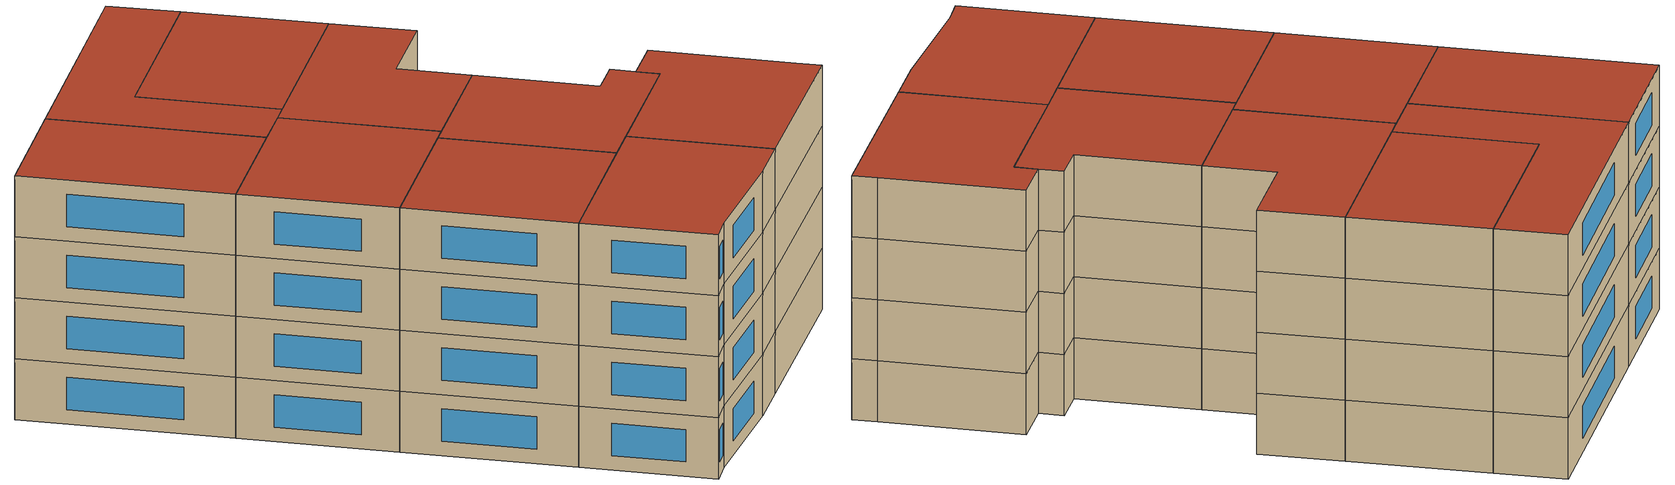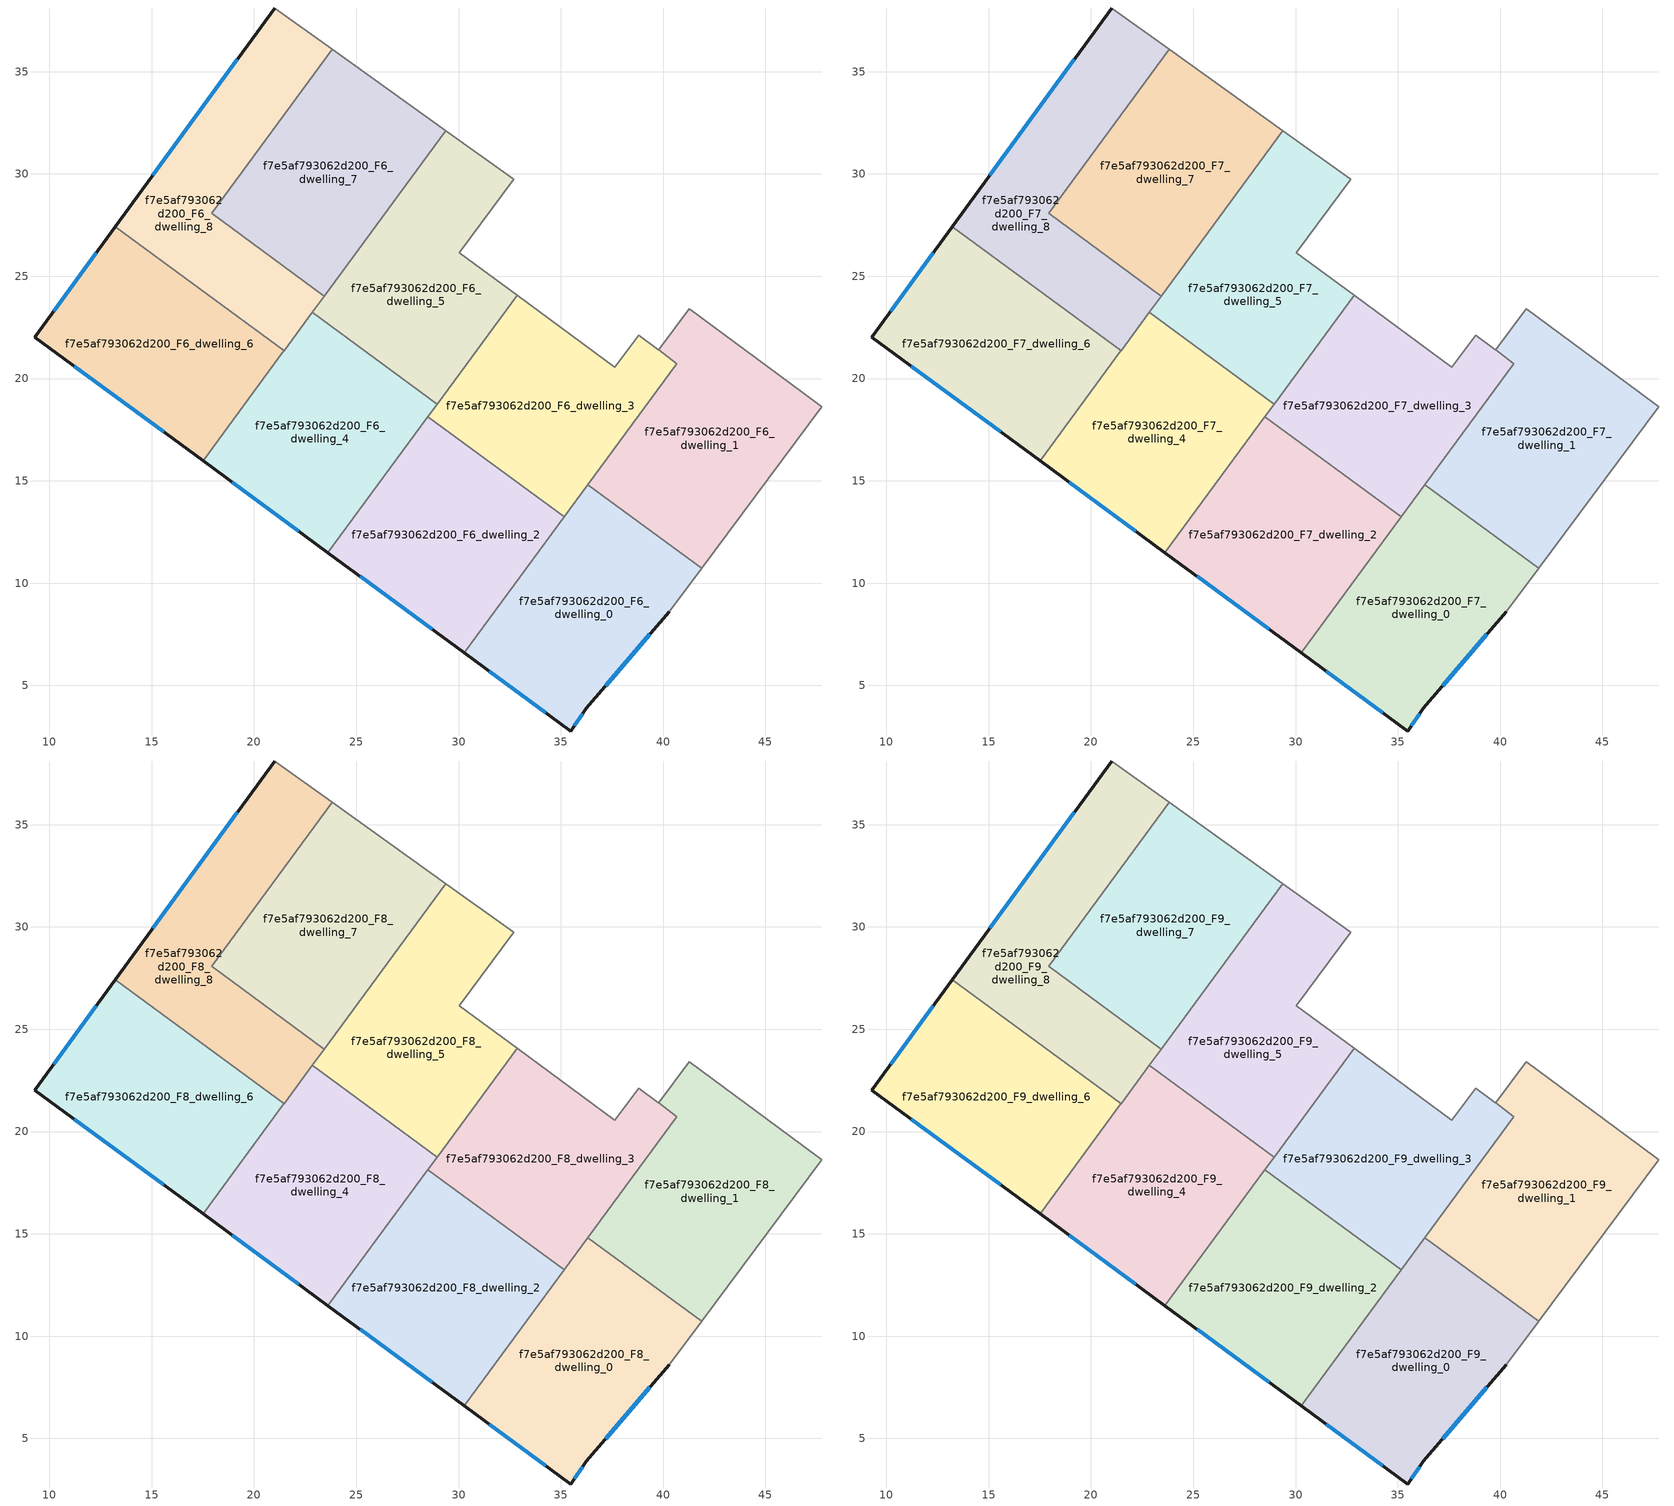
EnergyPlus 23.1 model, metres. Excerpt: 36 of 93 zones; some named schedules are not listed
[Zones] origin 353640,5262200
f7e5af793062d200_F6_dwelling_0
 floor to f7e5af793062d200_F5_dwelling_0 (EU_floor_Construction): 41.88,10.73 40.3,8.6 36.25,3.87 35.49,2.77 30.28,6.59 36.32,14.81 z18
 wall outside (EU_wall_Construction): 30.28,6.59 35.49,2.77 36.25,3.87 40.3,8.6 z18:21
 wall adiabatic (EU_wall_Construction): 40.3,8.6 41.88,10.73 z18:21
 wall to f7e5af793062d200_F6_dwelling_2 (EU_wall_Construction): 35.17,13.24 30.28,6.59 z18:21
 wall to f7e5af793062d200_F6_dwelling_1 (EU_wall_Construction): 41.88,10.73 36.32,14.81 z18:21
 wall to f7e5af793062d200_F6_dwelling_3 (EU_wall_Construction): 36.32,14.81 35.17,13.24 z18:21
 window (EU_Window_Construction): 37.2,4.98 39.35,7.49 / 35.67,3.03 36.07,3.61 / 31.5,5.7 34.27,3.67 z18.7:20.3
f7e5af793062d200_F6_dwelling_1
 floor to f7e5af793062d200_F5_dwelling_1 (EU_floor_Construction): 46.79,19.33 47.75,18.62 41.88,10.73 36.32,14.81 40.67,20.73 39.78,21.4 41.27,23.41 z18
 wall adiabatic (EU_wall_Construction): 41.88,10.73 47.75,18.62 46.79,19.33 41.27,23.41 39.78,21.4 40.67,20.73 z18:21
 wall to f7e5af793062d200_F6_dwelling_3 (EU_wall_Construction): 40.67,20.73 36.32,14.81 z18:21
f7e5af793062d200_F6_dwelling_2
 floor to f7e5af793062d200_F5_dwelling_2 (EU_floor_Construction): 35.16,13.24 30.28,6.59 23.62,11.49 28.5,18.14 z18
 wall outside (EU_wall_Construction): 23.62,11.49 30.28,6.59 z18:21
 wall to f7e5af793062d200_F6_dwelling_3 (EU_wall_Construction): 35.16,13.24 28.5,18.14 z18:21
 wall to f7e5af793062d200_F6_dwelling_4 (EU_wall_Construction): 28.5,18.14 23.62,11.49 z18:21
 window (EU_Window_Construction): 25.18,10.34 28.72,7.74 z18.7:20.3
f7e5af793062d200_F6_dwelling_3
 floor to f7e5af793062d200_F5_dwelling_3 (EU_floor_Construction): 38.8,22.12 39.78,21.4 40.67,20.73 35.16,13.24 28.5,18.14 32.86,24.08 37.64,20.55 z18
 wall adiabatic (EU_wall_Construction): 39.77,21.4 38.8,22.12 37.64,20.55 32.86,24.08 / 40.67,20.73 39.78,21.4 z18:21
 wall to f7e5af793062d200_F6_dwelling_5 (EU_wall_Construction): 32.86,24.08 28.95,18.75 z18:21
 wall to f7e5af793062d200_F6_dwelling_4 (EU_wall_Construction): 28.95,18.75 28.5,18.14 z18:21
f7e5af793062d200_F6_dwelling_4
 floor to f7e5af793062d200_F5_dwelling_4 (EU_floor_Construction): 28.95,18.75 23.62,11.49 17.51,15.98 22.85,23.23 z18
 wall outside (EU_wall_Construction): 17.51,15.98 23.62,11.49 z18:21
 wall to f7e5af793062d200_F6_dwelling_5 (EU_wall_Construction): 28.95,18.75 22.85,23.23 z18:21
 wall to f7e5af793062d200_F6_dwelling_6 (EU_wall_Construction): 21.47,21.36 17.51,15.98 z18:21
 wall to f7e5af793062d200_F6_dwelling_8 (EU_wall_Construction): 22.85,23.23 21.47,21.36 z18:21
 window (EU_Window_Construction): 18.95,14.92 22.18,12.54 z18.7:20.3
f7e5af793062d200_F6_dwelling_5
 floor to f7e5af793062d200_F5_dwelling_5 (EU_floor_Construction): 32.7,29.74 30.04,26.16 32.86,24.08 28.95,18.75 22.85,23.23 29.38,32.12 z18
 wall adiabatic (EU_wall_Construction): 32.86,24.08 30.04,26.16 32.7,29.74 29.38,32.12 z18:21
 wall to f7e5af793062d200_F6_dwelling_7 (EU_wall_Construction): 29.38,32.12 23.43,24.03 z18:21
 wall to f7e5af793062d200_F6_dwelling_8 (EU_wall_Construction): 23.43,24.03 22.85,23.23 z18:21
f7e5af793062d200_F6_dwelling_6
 floor to f7e5af793062d200_F5_dwelling_6 (EU_floor_Construction): 21.47,21.36 17.51,15.98 9.29,22.02 13.22,27.41 z18
 wall outside (EU_wall_Construction): 13.22,27.41 9.29,22.02 17.51,15.98 z18:21
 wall to f7e5af793062d200_F6_dwelling_8 (EU_wall_Construction): 21.47,21.36 13.22,27.41 z18:21
 window (EU_Window_Construction): 12.3,26.15 10.21,23.29 / 11.22,20.6 15.58,17.39 z18.7:20.3
f7e5af793062d200_F6_dwelling_7
 floor to f7e5af793062d200_F5_dwelling_7 (EU_floor_Construction): 29.38,32.12 23.43,24.03 17.94,28.07 23.83,36.1 z18
 wall to f7e5af793062d200_F6_dwelling_8 (EU_wall_Construction): 23.83,36.1 17.94,28.07 23.43,24.03 z18:21
 wall adiabatic (EU_wall_Construction): 29.38,32.12 23.83,36.1 z18:21
f7e5af793062d200_F6_dwelling_8
 floor to f7e5af793062d200_F5_dwelling_8 (EU_floor_Construction): 23.83,36.1 17.94,28.07 23.43,24.03 21.47,21.36 13.22,27.41 21.02,38.12 z18
 wall outside (EU_wall_Construction): 21.02,38.12 13.22,27.41 z18:21
 wall adiabatic (EU_wall_Construction): 23.83,36.1 21.02,38.12 z18:21
 window (EU_Window_Construction): 19.19,35.6 15.05,29.93 z18.7:20.3
f7e5af793062d200_F7_dwelling_0
 floor to f7e5af793062d200_F6_dwelling_0 (EU_floor_Construction): 41.88,10.73 40.3,8.6 36.25,3.87 35.49,2.77 30.28,6.59 36.32,14.81 z21
 wall outside (EU_wall_Construction): 30.28,6.59 35.49,2.77 36.25,3.87 40.3,8.6 z21:24
 wall adiabatic (EU_wall_Construction): 40.3,8.6 41.88,10.73 z21:24
 wall to f7e5af793062d200_F7_dwelling_2 (EU_wall_Construction): 35.17,13.24 30.28,6.59 z21:24
 wall to f7e5af793062d200_F7_dwelling_1 (EU_wall_Construction): 41.88,10.73 36.32,14.81 z21:24
 wall to f7e5af793062d200_F7_dwelling_3 (EU_wall_Construction): 36.32,14.81 35.17,13.24 z21:24
 window (EU_Window_Construction): 37.2,4.98 39.35,7.49 / 35.67,3.03 36.07,3.61 / 31.5,5.7 34.27,3.67 z21.7:23.3
f7e5af793062d200_F7_dwelling_1
 floor to f7e5af793062d200_F6_dwelling_1 (EU_floor_Construction): 46.79,19.33 47.75,18.62 41.88,10.73 36.32,14.81 40.67,20.73 39.78,21.4 41.27,23.41 z21
 wall adiabatic (EU_wall_Construction): 41.88,10.73 47.75,18.62 46.79,19.33 41.27,23.41 39.78,21.4 40.67,20.73 z21:24
 wall to f7e5af793062d200_F7_dwelling_3 (EU_wall_Construction): 40.67,20.73 36.32,14.81 z21:24
f7e5af793062d200_F7_dwelling_2
 floor to f7e5af793062d200_F6_dwelling_2 (EU_floor_Construction): 35.16,13.24 30.28,6.59 23.62,11.49 28.5,18.14 z21
 wall outside (EU_wall_Construction): 23.62,11.49 30.28,6.59 z21:24
 wall to f7e5af793062d200_F7_dwelling_3 (EU_wall_Construction): 35.16,13.24 28.5,18.14 z21:24
 wall to f7e5af793062d200_F7_dwelling_4 (EU_wall_Construction): 28.5,18.14 23.62,11.49 z21:24
 window (EU_Window_Construction): 25.18,10.34 28.72,7.74 z21.7:23.3
f7e5af793062d200_F7_dwelling_3
 floor to f7e5af793062d200_F6_dwelling_3 (EU_floor_Construction): 38.8,22.12 39.78,21.4 40.67,20.73 35.16,13.24 28.5,18.14 32.86,24.08 37.64,20.55 z21
 wall adiabatic (EU_wall_Construction): 39.77,21.4 38.8,22.12 37.64,20.55 32.86,24.08 / 40.67,20.73 39.78,21.4 z21:24
 wall to f7e5af793062d200_F7_dwelling_5 (EU_wall_Construction): 32.86,24.08 28.95,18.75 z21:24
 wall to f7e5af793062d200_F7_dwelling_4 (EU_wall_Construction): 28.95,18.75 28.5,18.14 z21:24
f7e5af793062d200_F7_dwelling_4
 floor to f7e5af793062d200_F6_dwelling_4 (EU_floor_Construction): 28.95,18.75 23.62,11.49 17.51,15.98 22.85,23.23 z21
 wall outside (EU_wall_Construction): 17.51,15.98 23.62,11.49 z21:24
 wall to f7e5af793062d200_F7_dwelling_5 (EU_wall_Construction): 28.95,18.75 22.85,23.23 z21:24
 wall to f7e5af793062d200_F7_dwelling_6 (EU_wall_Construction): 21.47,21.36 17.51,15.98 z21:24
 wall to f7e5af793062d200_F7_dwelling_8 (EU_wall_Construction): 22.85,23.23 21.47,21.36 z21:24
 window (EU_Window_Construction): 18.95,14.92 22.18,12.54 z21.7:23.3
f7e5af793062d200_F7_dwelling_5
 floor to f7e5af793062d200_F6_dwelling_5 (EU_floor_Construction): 32.7,29.74 30.04,26.16 32.86,24.08 28.95,18.75 22.85,23.23 29.38,32.12 z21
 wall adiabatic (EU_wall_Construction): 32.86,24.08 30.04,26.16 32.7,29.74 29.38,32.12 z21:24
 wall to f7e5af793062d200_F7_dwelling_7 (EU_wall_Construction): 29.38,32.12 23.43,24.03 z21:24
 wall to f7e5af793062d200_F7_dwelling_8 (EU_wall_Construction): 23.43,24.03 22.85,23.23 z21:24
f7e5af793062d200_F7_dwelling_6
 floor to f7e5af793062d200_F6_dwelling_6 (EU_floor_Construction): 21.47,21.36 17.51,15.98 9.29,22.02 13.22,27.41 z21
 wall outside (EU_wall_Construction): 13.22,27.41 9.29,22.02 17.51,15.98 z21:24
 wall to f7e5af793062d200_F7_dwelling_8 (EU_wall_Construction): 21.47,21.36 13.22,27.41 z21:24
 window (EU_Window_Construction): 12.3,26.15 10.21,23.29 / 11.22,20.6 15.58,17.39 z21.7:23.3
f7e5af793062d200_F7_dwelling_7
 floor to f7e5af793062d200_F6_dwelling_7 (EU_floor_Construction): 29.38,32.12 23.43,24.03 17.94,28.07 23.83,36.1 z21
 wall to f7e5af793062d200_F7_dwelling_8 (EU_wall_Construction): 23.83,36.1 17.94,28.07 23.43,24.03 z21:24
 wall adiabatic (EU_wall_Construction): 29.38,32.12 23.83,36.1 z21:24
f7e5af793062d200_F7_dwelling_8
 floor to f7e5af793062d200_F6_dwelling_8 (EU_floor_Construction): 23.83,36.1 17.94,28.07 23.43,24.03 21.47,21.36 13.22,27.41 21.02,38.12 z21
 wall outside (EU_wall_Construction): 21.02,38.12 13.22,27.41 z21:24
 wall adiabatic (EU_wall_Construction): 23.83,36.1 21.02,38.12 z21:24
 window (EU_Window_Construction): 19.19,35.6 15.05,29.93 z21.7:23.3
f7e5af793062d200_F8_dwelling_0
 floor to f7e5af793062d200_F7_dwelling_0 (EU_floor_Construction): 41.88,10.73 40.3,8.6 36.25,3.87 35.49,2.77 30.28,6.59 36.32,14.81 z24
 wall outside (EU_wall_Construction): 30.28,6.59 35.49,2.77 36.25,3.87 40.3,8.6 z24:27
 wall adiabatic (EU_wall_Construction): 40.3,8.6 41.88,10.73 z24:27
 wall to f7e5af793062d200_F8_dwelling_2 (EU_wall_Construction): 35.17,13.24 30.28,6.59 z24:27
 wall to f7e5af793062d200_F8_dwelling_1 (EU_wall_Construction): 41.88,10.73 36.32,14.81 z24:27
 wall to f7e5af793062d200_F8_dwelling_3 (EU_wall_Construction): 36.32,14.81 35.17,13.24 z24:27
 window (EU_Window_Construction): 37.2,4.98 39.35,7.49 / 35.67,3.03 36.07,3.61 / 31.5,5.7 34.27,3.67 z24.7:26.3
f7e5af793062d200_F8_dwelling_1
 floor to f7e5af793062d200_F7_dwelling_1 (EU_floor_Construction): 46.79,19.33 47.75,18.62 41.88,10.73 36.32,14.81 40.67,20.73 39.78,21.4 41.27,23.41 z24
 wall adiabatic (EU_wall_Construction): 41.88,10.73 47.75,18.62 46.79,19.33 41.27,23.41 39.78,21.4 40.67,20.73 z24:27
 wall to f7e5af793062d200_F8_dwelling_3 (EU_wall_Construction): 40.67,20.73 36.32,14.81 z24:27
f7e5af793062d200_F8_dwelling_2
 floor to f7e5af793062d200_F7_dwelling_2 (EU_floor_Construction): 35.16,13.24 30.28,6.59 23.62,11.49 28.5,18.14 z24
 wall outside (EU_wall_Construction): 23.62,11.49 30.28,6.59 z24:27
 wall to f7e5af793062d200_F8_dwelling_3 (EU_wall_Construction): 35.16,13.24 28.5,18.14 z24:27
 wall to f7e5af793062d200_F8_dwelling_4 (EU_wall_Construction): 28.5,18.14 23.62,11.49 z24:27
 window (EU_Window_Construction): 25.18,10.34 28.72,7.74 z24.7:26.3
f7e5af793062d200_F8_dwelling_3
 floor to f7e5af793062d200_F7_dwelling_3 (EU_floor_Construction): 38.8,22.12 39.78,21.4 40.67,20.73 35.16,13.24 28.5,18.14 32.86,24.08 37.64,20.55 z24
 wall adiabatic (EU_wall_Construction): 39.77,21.4 38.8,22.12 37.64,20.55 32.86,24.08 / 40.67,20.73 39.78,21.4 z24:27
 wall to f7e5af793062d200_F8_dwelling_5 (EU_wall_Construction): 32.86,24.08 28.95,18.75 z24:27
 wall to f7e5af793062d200_F8_dwelling_4 (EU_wall_Construction): 28.95,18.75 28.5,18.14 z24:27
f7e5af793062d200_F8_dwelling_4
 floor to f7e5af793062d200_F7_dwelling_4 (EU_floor_Construction): 28.95,18.75 23.62,11.49 17.51,15.98 22.85,23.23 z24
 wall outside (EU_wall_Construction): 17.51,15.98 23.62,11.49 z24:27
 wall to f7e5af793062d200_F8_dwelling_5 (EU_wall_Construction): 28.95,18.75 22.85,23.23 z24:27
 wall to f7e5af793062d200_F8_dwelling_6 (EU_wall_Construction): 21.47,21.36 17.51,15.98 z24:27
 wall to f7e5af793062d200_F8_dwelling_8 (EU_wall_Construction): 22.85,23.23 21.47,21.36 z24:27
 window (EU_Window_Construction): 18.95,14.92 22.18,12.54 z24.7:26.3
f7e5af793062d200_F8_dwelling_5
 floor to f7e5af793062d200_F7_dwelling_5 (EU_floor_Construction): 32.7,29.74 30.04,26.16 32.86,24.08 28.95,18.75 22.85,23.23 29.38,32.12 z24
 wall adiabatic (EU_wall_Construction): 32.86,24.08 30.04,26.16 32.7,29.74 29.38,32.12 z24:27
 wall to f7e5af793062d200_F8_dwelling_7 (EU_wall_Construction): 29.38,32.12 23.43,24.03 z24:27
 wall to f7e5af793062d200_F8_dwelling_8 (EU_wall_Construction): 23.43,24.03 22.85,23.23 z24:27
f7e5af793062d200_F8_dwelling_6
 floor to f7e5af793062d200_F7_dwelling_6 (EU_floor_Construction): 21.47,21.36 17.51,15.98 9.29,22.02 13.22,27.41 z24
 wall outside (EU_wall_Construction): 13.22,27.41 9.29,22.02 17.51,15.98 z24:27
 wall to f7e5af793062d200_F8_dwelling_8 (EU_wall_Construction): 21.47,21.36 13.22,27.41 z24:27
 window (EU_Window_Construction): 12.3,26.15 10.21,23.29 / 11.22,20.6 15.58,17.39 z24.7:26.3
f7e5af793062d200_F8_dwelling_7
 floor to f7e5af793062d200_F7_dwelling_7 (EU_floor_Construction): 29.38,32.12 23.43,24.03 17.94,28.07 23.83,36.1 z24
 wall to f7e5af793062d200_F8_dwelling_8 (EU_wall_Construction): 23.83,36.1 17.94,28.07 23.43,24.03 z24:27
 wall adiabatic (EU_wall_Construction): 29.38,32.12 23.83,36.1 z24:27
f7e5af793062d200_F8_dwelling_8
 floor to f7e5af793062d200_F7_dwelling_8 (EU_floor_Construction): 23.83,36.1 17.94,28.07 23.43,24.03 21.47,21.36 13.22,27.41 21.02,38.12 z24
 wall outside (EU_wall_Construction): 21.02,38.12 13.22,27.41 z24:27
 wall adiabatic (EU_wall_Construction): 23.83,36.1 21.02,38.12 z24:27
 window (EU_Window_Construction): 19.19,35.6 15.05,29.93 z24.7:26.3
f7e5af793062d200_F9_dwelling_0
 floor to f7e5af793062d200_F8_dwelling_0 (EU_floor_Construction): 41.88,10.73 40.3,8.6 36.25,3.87 35.49,2.77 30.28,6.59 36.32,14.81 z27
 wall outside (EU_wall_Construction): 30.28,6.59 35.49,2.77 36.25,3.87 40.3,8.6 z27:30
 wall adiabatic (EU_wall_Construction): 40.3,8.6 41.88,10.73 z27:30
 wall to f7e5af793062d200_F9_dwelling_2 (EU_wall_Construction): 35.17,13.24 30.28,6.59 z27:30
 wall to f7e5af793062d200_F9_dwelling_1 (EU_wall_Construction): 41.88,10.73 36.32,14.81 z27:30
 wall to f7e5af793062d200_F9_dwelling_3 (EU_wall_Construction): 36.32,14.81 35.17,13.24 z27:30
 window (EU_Window_Construction): 37.2,4.98 39.35,7.49 / 35.67,3.03 36.07,3.61 / 31.5,5.7 34.27,3.67 z27.7:29.3
 roof outside (EU_roof_Construction): 36.25,3.87 40.3,8.6 41.88,10.73 36.32,14.81 30.28,6.59 35.49,2.77 z30
f7e5af793062d200_F9_dwelling_1
 floor to f7e5af793062d200_F8_dwelling_1 (EU_floor_Construction): 46.79,19.33 47.75,18.62 41.88,10.73 36.32,14.81 40.67,20.73 39.78,21.4 41.27,23.41 z27
 wall adiabatic (EU_wall_Construction): 41.88,10.73 47.75,18.62 46.79,19.33 41.27,23.41 39.78,21.4 40.67,20.73 z27:30
 wall to f7e5af793062d200_F9_dwelling_3 (EU_wall_Construction): 40.67,20.73 36.32,14.81 z27:30
 roof outside (EU_roof_Construction): 41.88,10.73 47.75,18.62 46.79,19.33 41.27,23.41 39.78,21.4 40.67,20.73 36.32,14.81 z30
f7e5af793062d200_F9_dwelling_2
 floor to f7e5af793062d200_F8_dwelling_2 (EU_floor_Construction): 35.16,13.24 30.28,6.59 23.62,11.49 28.5,18.14 z27
 wall outside (EU_wall_Construction): 23.62,11.49 30.28,6.59 z27:30
 wall to f7e5af793062d200_F9_dwelling_3 (EU_wall_Construction): 35.16,13.24 28.5,18.14 z27:30
 wall to f7e5af793062d200_F9_dwelling_4 (EU_wall_Construction): 28.5,18.14 23.62,11.49 z27:30
 window (EU_Window_Construction): 25.18,10.34 28.72,7.74 z27.7:29.3
 roof outside (EU_roof_Construction): 30.28,6.59 35.16,13.24 28.5,18.14 23.62,11.49 z30
f7e5af793062d200_F9_dwelling_3
 floor to f7e5af793062d200_F8_dwelling_3 (EU_floor_Construction): 38.8,22.12 39.78,21.4 40.67,20.73 35.16,13.24 28.5,18.14 32.86,24.08 37.64,20.55 z27
 wall adiabatic (EU_wall_Construction): 39.77,21.4 38.8,22.12 37.64,20.55 32.86,24.08 / 40.67,20.73 39.78,21.4 z27:30
 wall to f7e5af793062d200_F9_dwelling_5 (EU_wall_Construction): 32.86,24.08 28.95,18.75 z27:30
 wall to f7e5af793062d200_F9_dwelling_4 (EU_wall_Construction): 28.95,18.75 28.5,18.14 z27:30
 roof outside (EU_roof_Construction): 35.16,13.24 40.67,20.73 39.78,21.4 38.8,22.12 37.64,20.55 32.86,24.08 28.5,18.14 z30
f7e5af793062d200_F9_dwelling_4
 floor to f7e5af793062d200_F8_dwelling_4 (EU_floor_Construction): 28.95,18.75 23.62,11.49 17.51,15.98 22.85,23.23 z27
 wall outside (EU_wall_Construction): 17.51,15.98 23.62,11.49 z27:30
 wall to f7e5af793062d200_F9_dwelling_5 (EU_wall_Construction): 28.95,18.75 22.85,23.23 z27:30
 wall to f7e5af793062d200_F9_dwelling_6 (EU_wall_Construction): 21.47,21.36 17.51,15.98 z27:30
 wall to f7e5af793062d200_F9_dwelling_8 (EU_wall_Construction): 22.85,23.23 21.47,21.36 z27:30
 window (EU_Window_Construction): 18.95,14.92 22.18,12.54 z27.7:29.3
 roof outside (EU_roof_Construction): 23.62,11.49 28.95,18.75 22.85,23.23 17.51,15.98 z30
f7e5af793062d200_F9_dwelling_5
 floor to f7e5af793062d200_F8_dwelling_5 (EU_floor_Construction): 32.7,29.74 30.04,26.16 32.86,24.08 28.95,18.75 22.85,23.23 29.38,32.12 z27
 wall adiabatic (EU_wall_Construction): 32.86,24.08 30.04,26.16 32.7,29.74 29.38,32.12 z27:30
 wall to f7e5af793062d200_F9_dwelling_7 (EU_wall_Construction): 29.38,32.12 23.43,24.03 z27:30
 wall to f7e5af793062d200_F9_dwelling_8 (EU_wall_Construction): 23.43,24.03 22.85,23.23 z27:30
 roof outside (EU_roof_Construction): 28.95,18.75 32.86,24.08 30.04,26.16 32.7,29.74 29.38,32.12 22.85,23.23 z30
f7e5af793062d200_F9_dwelling_6
 floor to f7e5af793062d200_F8_dwelling_6 (EU_floor_Construction): 21.47,21.36 17.51,15.98 9.29,22.02 13.22,27.41 z27
 wall outside (EU_wall_Construction): 13.22,27.41 9.29,22.02 17.51,15.98 z27:30
 wall to f7e5af793062d200_F9_dwelling_8 (EU_wall_Construction): 21.47,21.36 13.22,27.41 z27:30
 window (EU_Window_Construction): 12.3,26.15 10.21,23.29 / 11.22,20.6 15.58,17.39 z27.7:29.3
 roof outside (EU_roof_Construction): 17.51,15.98 21.47,21.36 13.22,27.41 9.29,22.02 z30
f7e5af793062d200_F9_dwelling_7
 floor to f7e5af793062d200_F8_dwelling_7 (EU_floor_Construction): 29.38,32.12 23.43,24.03 17.94,28.07 23.83,36.1 z27
 wall to f7e5af793062d200_F9_dwelling_8 (EU_wall_Construction): 23.83,36.1 17.94,28.07 23.43,24.03 z27:30
 wall adiabatic (EU_wall_Construction): 29.38,32.12 23.83,36.1 z27:30
 roof outside (EU_roof_Construction): 23.43,24.03 29.38,32.12 23.83,36.1 17.94,28.07 z30
f7e5af793062d200_F9_dwelling_8
 floor to f7e5af793062d200_F8_dwelling_8 (EU_floor_Construction): 23.83,36.1 17.94,28.07 23.43,24.03 21.47,21.36 13.22,27.41 21.02,38.12 z27
 wall outside (EU_wall_Construction): 21.02,38.12 13.22,27.41 z27:30
 wall adiabatic (EU_wall_Construction): 23.83,36.1 21.02,38.12 z27:30
 window (EU_Window_Construction): 19.19,35.6 15.05,29.93 z27.7:29.3
 roof outside (EU_roof_Construction): 21.47,21.36 23.43,24.03 17.94,28.07 23.83,36.1 21.02,38.12 13.22,27.41 z30
[Building]
EU S2 Campaign: North Axis=0; Terrain=City; Solar Distribution=FullExterior
[Site:Location]
Budapest.Ferenc.Liszt.Intl.AP: Latitude=47.437; Longitude=19.256; Time Zone=1; Elevation=185
[SizingPeriod:WeatherFileDays]
AnnualSizingPeriod: Begin Month=1; Begin Day of Month=1; End Month=12; End Day of Month=31; Day of Week for Start Day=Monday; Use Weather File Daylight Saving Period=No; Use Weather File Rain and Snow Indicators=No
[MATERIAL]
EU_InternalMass_Material: Roughness=MediumRough; Thickness=0.1; Conductivity=1; Density=1800; Specific Heat=900; Thermal Absorptance=0.9; Solar Absorptance=0.7; Visible Absorptance=0.7
[MATERIAL:NOMASS] Roughness=MediumRough; Thermal Absorptance=0.9; Solar Absorptance=0.7; Visible Absorptance=0.7
Name | Thermal Resistance
EU_wall_NoMass | 0.832559
EU_roof_NoMass | 1.39638
EU_floor_NoMass | 0.872794
[WINDOWMATERIAL:SIMPLEGLAZINGSYSTEM]
EU_Window_SimpleGlazing: UFactor=2.79869; Solar Heat Gain Coefficient=0.75; Visible Transmittance=0.75
[CONSTRUCTION]
EU_wall_Construction: EU_wall_NoMass
EU_roof_Construction: EU_roof_NoMass
EU_floor_Construction: EU_floor_NoMass
EU_Window_Construction: EU_Window_SimpleGlazing
EU_InternalMass_Construction: EU_InternalMass_Material
[ZONE] Type=1; Multiplier=1; Ceiling Height=autocalculate; Floor Area=autocalculate; Part of Total Floor Area=Yes
Name | Volume
f7e5af793062d200_F6_dwelling_0; f7e5af793062d200_F7_dwelling_0; f7e5af793062d200_F8_dwelling_0; f7e5af793062d200_F9_dwelling_0 | 204.628
f7e5af793062d200_F6_dwelling_1; f7e5af793062d200_F7_dwelling_1; f7e5af793062d200_F8_dwelling_1; f7e5af793062d200_F9_dwelling_1 | 212.934
f7e5af793062d200_F6_dwelling_2; f7e5af793062d200_F7_dwelling_2; f7e5af793062d200_F8_dwelling_2; f7e5af793062d200_F9_dwelling_2 | 204.606
f7e5af793062d200_F6_dwelling_3; f7e5af793062d200_F7_dwelling_3; f7e5af793062d200_F8_dwelling_3; f7e5af793062d200_F9_dwelling_3 | 196.299
f7e5af793062d200_F6_dwelling_4; f7e5af793062d200_F7_dwelling_4; f7e5af793062d200_F8_dwelling_4; f7e5af793062d200_F9_dwelling_4 | 204.613
f7e5af793062d200_F6_dwelling_5; f7e5af793062d200_F7_dwelling_5; f7e5af793062d200_F8_dwelling_5; f7e5af793062d200_F9_dwelling_5 | 204.62
f7e5af793062d200_F6_dwelling_6; f7e5af793062d200_F7_dwelling_6; f7e5af793062d200_F8_dwelling_6; f7e5af793062d200_F9_dwelling_6 | 204.643
f7e5af793062d200_F6_dwelling_7; f7e5af793062d200_F7_dwelling_7; f7e5af793062d200_F8_dwelling_7; f7e5af793062d200_F9_dwelling_7 | 204.63
f7e5af793062d200_F6_dwelling_8; f7e5af793062d200_F7_dwelling_8; f7e5af793062d200_F8_dwelling_8; f7e5af793062d200_F9_dwelling_8 | 204.625
[INTERNALMASS] Construction=EU_InternalMass_Construction
Name | Zone or ZoneList | Surface Area
f7e5af793062d200_F6_dwelling_0_EU_InternalMass | f7e5af793062d200_F6_dwelling_0 | 68.2078
f7e5af793062d200_F6_dwelling_1_EU_InternalMass | f7e5af793062d200_F6_dwelling_1 | 70.9755
f7e5af793062d200_F6_dwelling_2_EU_InternalMass | f7e5af793062d200_F6_dwelling_2 | 68.2019
f7e5af793062d200_F6_dwelling_3_EU_InternalMass | f7e5af793062d200_F6_dwelling_3 | 65.4365
f7e5af793062d200_F6_dwelling_4_EU_InternalMass | f7e5af793062d200_F6_dwelling_4 | 68.2039
f7e5af793062d200_F6_dwelling_5_EU_InternalMass | f7e5af793062d200_F6_dwelling_5 | 68.2067
f7e5af793062d200_F6_dwelling_6_EU_InternalMass | f7e5af793062d200_F6_dwelling_6 | 68.2154
f7e5af793062d200_F6_dwelling_7_EU_InternalMass | f7e5af793062d200_F6_dwelling_7 | 68.2093
f7e5af793062d200_F6_dwelling_8_EU_InternalMass | f7e5af793062d200_F6_dwelling_8 | 68.2085
f7e5af793062d200_F7_dwelling_0_EU_InternalMass | f7e5af793062d200_F7_dwelling_0 | 68.2078
f7e5af793062d200_F7_dwelling_1_EU_InternalMass | f7e5af793062d200_F7_dwelling_1 | 70.9755
f7e5af793062d200_F7_dwelling_2_EU_InternalMass | f7e5af793062d200_F7_dwelling_2 | 68.2019
f7e5af793062d200_F7_dwelling_3_EU_InternalMass | f7e5af793062d200_F7_dwelling_3 | 65.4365
f7e5af793062d200_F7_dwelling_4_EU_InternalMass | f7e5af793062d200_F7_dwelling_4 | 68.2039
f7e5af793062d200_F7_dwelling_5_EU_InternalMass | f7e5af793062d200_F7_dwelling_5 | 68.2067
f7e5af793062d200_F7_dwelling_6_EU_InternalMass | f7e5af793062d200_F7_dwelling_6 | 68.2154
f7e5af793062d200_F7_dwelling_7_EU_InternalMass | f7e5af793062d200_F7_dwelling_7 | 68.2093
f7e5af793062d200_F7_dwelling_8_EU_InternalMass | f7e5af793062d200_F7_dwelling_8 | 68.2085
f7e5af793062d200_F8_dwelling_0_EU_InternalMass | f7e5af793062d200_F8_dwelling_0 | 68.2078
f7e5af793062d200_F8_dwelling_1_EU_InternalMass | f7e5af793062d200_F8_dwelling_1 | 70.9755
f7e5af793062d200_F8_dwelling_2_EU_InternalMass | f7e5af793062d200_F8_dwelling_2 | 68.2019
f7e5af793062d200_F8_dwelling_3_EU_InternalMass | f7e5af793062d200_F8_dwelling_3 | 65.4365
f7e5af793062d200_F8_dwelling_4_EU_InternalMass | f7e5af793062d200_F8_dwelling_4 | 68.2039
f7e5af793062d200_F8_dwelling_5_EU_InternalMass | f7e5af793062d200_F8_dwelling_5 | 68.2067
f7e5af793062d200_F8_dwelling_6_EU_InternalMass | f7e5af793062d200_F8_dwelling_6 | 68.2154
f7e5af793062d200_F8_dwelling_7_EU_InternalMass | f7e5af793062d200_F8_dwelling_7 | 68.2093
f7e5af793062d200_F8_dwelling_8_EU_InternalMass | f7e5af793062d200_F8_dwelling_8 | 68.2085
f7e5af793062d200_F9_dwelling_0_EU_InternalMass | f7e5af793062d200_F9_dwelling_0 | 68.2078
f7e5af793062d200_F9_dwelling_1_EU_InternalMass | f7e5af793062d200_F9_dwelling_1 | 70.9755
f7e5af793062d200_F9_dwelling_2_EU_InternalMass | f7e5af793062d200_F9_dwelling_2 | 68.2019
f7e5af793062d200_F9_dwelling_3_EU_InternalMass | f7e5af793062d200_F9_dwelling_3 | 65.4365
f7e5af793062d200_F9_dwelling_4_EU_InternalMass | f7e5af793062d200_F9_dwelling_4 | 68.2039
f7e5af793062d200_F9_dwelling_5_EU_InternalMass | f7e5af793062d200_F9_dwelling_5 | 68.2067
f7e5af793062d200_F9_dwelling_6_EU_InternalMass | f7e5af793062d200_F9_dwelling_6 | 68.2154
f7e5af793062d200_F9_dwelling_7_EU_InternalMass | f7e5af793062d200_F9_dwelling_7 | 68.2093
f7e5af793062d200_F9_dwelling_8_EU_InternalMass | f7e5af793062d200_F9_dwelling_8 | 68.2085
[OTHEREQUIPMENT] Fuel Type=Electricity; Design Level Calculation Method=Watts/Area; Power per Zone Floor Area=1; Fraction Latent=0; Fraction Radiant=0; Fraction Lost=0; Carbon Dioxide Generation Rate=0; EndUse Subcategory=EU_Step8_InternalGains
Name | Zone or ZoneList or Space or SpaceList | Schedule
EU_Step8_InternalGain_f7e5af793062d200_F6_dwelling_0_f000 | f7e5af793062d200_F6_dwelling_0 | EU_Step8_GainSchedule_f7e5af793062d200_F6_dwelling_0_f000
EU_Step8_InternalGain_f7e5af793062d200_F6_dwelling_1_f000 | f7e5af793062d200_F6_dwelling_1 | EU_Step8_GainSchedule_f7e5af793062d200_F6_dwelling_1_f000
EU_Step8_InternalGain_f7e5af793062d200_F6_dwelling_2_f000 | f7e5af793062d200_F6_dwelling_2 | EU_Step8_GainSchedule_f7e5af793062d200_F6_dwelling_2_f000
EU_Step8_InternalGain_f7e5af793062d200_F6_dwelling_3_f000 | f7e5af793062d200_F6_dwelling_3 | EU_Step8_GainSchedule_f7e5af793062d200_F6_dwelling_3_f000
EU_Step8_InternalGain_f7e5af793062d200_F6_dwelling_4_f000 | f7e5af793062d200_F6_dwelling_4 | EU_Step8_GainSchedule_f7e5af793062d200_F6_dwelling_4_f000
EU_Step8_InternalGain_f7e5af793062d200_F6_dwelling_5_f000 | f7e5af793062d200_F6_dwelling_5 | EU_Step8_GainSchedule_f7e5af793062d200_F6_dwelling_5_f000
EU_Step8_InternalGain_f7e5af793062d200_F6_dwelling_6_f000 | f7e5af793062d200_F6_dwelling_6 | EU_Step8_GainSchedule_f7e5af793062d200_F6_dwelling_6_f000
EU_Step8_InternalGain_f7e5af793062d200_F6_dwelling_7_f000 | f7e5af793062d200_F6_dwelling_7 | EU_Step8_GainSchedule_f7e5af793062d200_F6_dwelling_7_f000
EU_Step8_InternalGain_f7e5af793062d200_F6_dwelling_8_f000 | f7e5af793062d200_F6_dwelling_8 | EU_Step8_GainSchedule_f7e5af793062d200_F6_dwelling_8_f000
EU_Step8_InternalGain_f7e5af793062d200_F7_dwelling_0_f000 | f7e5af793062d200_F7_dwelling_0 | EU_Step8_GainSchedule_f7e5af793062d200_F7_dwelling_0_f000
EU_Step8_InternalGain_f7e5af793062d200_F7_dwelling_1_f000 | f7e5af793062d200_F7_dwelling_1 | EU_Step8_GainSchedule_f7e5af793062d200_F7_dwelling_1_f000
EU_Step8_InternalGain_f7e5af793062d200_F7_dwelling_2_f000 | f7e5af793062d200_F7_dwelling_2 | EU_Step8_GainSchedule_f7e5af793062d200_F7_dwelling_2_f000
EU_Step8_InternalGain_f7e5af793062d200_F7_dwelling_3_f000 | f7e5af793062d200_F7_dwelling_3 | EU_Step8_GainSchedule_f7e5af793062d200_F7_dwelling_3_f000
EU_Step8_InternalGain_f7e5af793062d200_F7_dwelling_4_f000 | f7e5af793062d200_F7_dwelling_4 | EU_Step8_GainSchedule_f7e5af793062d200_F7_dwelling_4_f000
EU_Step8_InternalGain_f7e5af793062d200_F7_dwelling_5_f000 | f7e5af793062d200_F7_dwelling_5 | EU_Step8_GainSchedule_f7e5af793062d200_F7_dwelling_5_f000
EU_Step8_InternalGain_f7e5af793062d200_F7_dwelling_6_f000 | f7e5af793062d200_F7_dwelling_6 | EU_Step8_GainSchedule_f7e5af793062d200_F7_dwelling_6_f000
EU_Step8_InternalGain_f7e5af793062d200_F7_dwelling_7_f000 | f7e5af793062d200_F7_dwelling_7 | EU_Step8_GainSchedule_f7e5af793062d200_F7_dwelling_7_f000
EU_Step8_InternalGain_f7e5af793062d200_F7_dwelling_8_f000 | f7e5af793062d200_F7_dwelling_8 | EU_Step8_GainSchedule_f7e5af793062d200_F7_dwelling_8_f000
EU_Step8_InternalGain_f7e5af793062d200_F8_dwelling_0_f000 | f7e5af793062d200_F8_dwelling_0 | EU_Step8_GainSchedule_f7e5af793062d200_F8_dwelling_0_f000
EU_Step8_InternalGain_f7e5af793062d200_F8_dwelling_1_f000 | f7e5af793062d200_F8_dwelling_1 | EU_Step8_GainSchedule_f7e5af793062d200_F8_dwelling_1_f000
EU_Step8_InternalGain_f7e5af793062d200_F8_dwelling_2_f000 | f7e5af793062d200_F8_dwelling_2 | EU_Step8_GainSchedule_f7e5af793062d200_F8_dwelling_2_f000
EU_Step8_InternalGain_f7e5af793062d200_F8_dwelling_3_f000 | f7e5af793062d200_F8_dwelling_3 | EU_Step8_GainSchedule_f7e5af793062d200_F8_dwelling_3_f000
EU_Step8_InternalGain_f7e5af793062d200_F8_dwelling_4_f000 | f7e5af793062d200_F8_dwelling_4 | EU_Step8_GainSchedule_f7e5af793062d200_F8_dwelling_4_f000
EU_Step8_InternalGain_f7e5af793062d200_F8_dwelling_5_f000 | f7e5af793062d200_F8_dwelling_5 | EU_Step8_GainSchedule_f7e5af793062d200_F8_dwelling_5_f000
EU_Step8_InternalGain_f7e5af793062d200_F8_dwelling_6_f000 | f7e5af793062d200_F8_dwelling_6 | EU_Step8_GainSchedule_f7e5af793062d200_F8_dwelling_6_f000
EU_Step8_InternalGain_f7e5af793062d200_F8_dwelling_7_f000 | f7e5af793062d200_F8_dwelling_7 | EU_Step8_GainSchedule_f7e5af793062d200_F8_dwelling_7_f000
EU_Step8_InternalGain_f7e5af793062d200_F8_dwelling_8_f000 | f7e5af793062d200_F8_dwelling_8 | EU_Step8_GainSchedule_f7e5af793062d200_F8_dwelling_8_f000
EU_Step8_InternalGain_f7e5af793062d200_F9_dwelling_0_f000 | f7e5af793062d200_F9_dwelling_0 | EU_Step8_GainSchedule_f7e5af793062d200_F9_dwelling_0_f000
EU_Step8_InternalGain_f7e5af793062d200_F9_dwelling_1_f000 | f7e5af793062d200_F9_dwelling_1 | EU_Step8_GainSchedule_f7e5af793062d200_F9_dwelling_1_f000
EU_Step8_InternalGain_f7e5af793062d200_F9_dwelling_2_f000 | f7e5af793062d200_F9_dwelling_2 | EU_Step8_GainSchedule_f7e5af793062d200_F9_dwelling_2_f000
EU_Step8_InternalGain_f7e5af793062d200_F9_dwelling_3_f000 | f7e5af793062d200_F9_dwelling_3 | EU_Step8_GainSchedule_f7e5af793062d200_F9_dwelling_3_f000
EU_Step8_InternalGain_f7e5af793062d200_F9_dwelling_4_f000 | f7e5af793062d200_F9_dwelling_4 | EU_Step8_GainSchedule_f7e5af793062d200_F9_dwelling_4_f000
EU_Step8_InternalGain_f7e5af793062d200_F9_dwelling_5_f000 | f7e5af793062d200_F9_dwelling_5 | EU_Step8_GainSchedule_f7e5af793062d200_F9_dwelling_5_f000
EU_Step8_InternalGain_f7e5af793062d200_F9_dwelling_6_f000 | f7e5af793062d200_F9_dwelling_6 | EU_Step8_GainSchedule_f7e5af793062d200_F9_dwelling_6_f000
EU_Step8_InternalGain_f7e5af793062d200_F9_dwelling_7_f000 | f7e5af793062d200_F9_dwelling_7 | EU_Step8_GainSchedule_f7e5af793062d200_F9_dwelling_7_f000
EU_Step8_InternalGain_f7e5af793062d200_F9_dwelling_8_f000 | f7e5af793062d200_F9_dwelling_8 | EU_Step8_GainSchedule_f7e5af793062d200_F9_dwelling_8_f000
[ZONEVENTILATION:DESIGNFLOWRATE] Schedule=EU_AlwaysOn; Design Flow Rate Calculation Method=AirChanges/Hour; Air Changes per Hour=0.475469; Ventilation Type=Natural; Fan Pressure Rise=0; Fan Total Efficiency=1; Constant Term Coefficient=1; Temperature Term Coefficient=0; Velocity Term Coefficient=0; Velocity Squared Term Coefficient=0; Minimum Indoor Temperature=-100; Maximum Indoor Temperature=100; Delta Temperature=-100; Minimum Outdoor Temperature=-100; Maximum Outdoor Temperature=100; Maximum Wind Speed=40
Name | Zone or ZoneList or Space or SpaceList
EU_ConstantAir_f7e5af793062d200_F6_dwelling_0 | f7e5af793062d200_F6_dwelling_0
EU_ConstantAir_f7e5af793062d200_F6_dwelling_1 | f7e5af793062d200_F6_dwelling_1
EU_ConstantAir_f7e5af793062d200_F6_dwelling_2 | f7e5af793062d200_F6_dwelling_2
EU_ConstantAir_f7e5af793062d200_F6_dwelling_3 | f7e5af793062d200_F6_dwelling_3
EU_ConstantAir_f7e5af793062d200_F6_dwelling_4 | f7e5af793062d200_F6_dwelling_4
EU_ConstantAir_f7e5af793062d200_F6_dwelling_5 | f7e5af793062d200_F6_dwelling_5
EU_ConstantAir_f7e5af793062d200_F6_dwelling_6 | f7e5af793062d200_F6_dwelling_6
EU_ConstantAir_f7e5af793062d200_F6_dwelling_7 | f7e5af793062d200_F6_dwelling_7
EU_ConstantAir_f7e5af793062d200_F6_dwelling_8 | f7e5af793062d200_F6_dwelling_8
EU_ConstantAir_f7e5af793062d200_F7_dwelling_0 | f7e5af793062d200_F7_dwelling_0
EU_ConstantAir_f7e5af793062d200_F7_dwelling_1 | f7e5af793062d200_F7_dwelling_1
EU_ConstantAir_f7e5af793062d200_F7_dwelling_2 | f7e5af793062d200_F7_dwelling_2
EU_ConstantAir_f7e5af793062d200_F7_dwelling_3 | f7e5af793062d200_F7_dwelling_3
EU_ConstantAir_f7e5af793062d200_F7_dwelling_4 | f7e5af793062d200_F7_dwelling_4
EU_ConstantAir_f7e5af793062d200_F7_dwelling_5 | f7e5af793062d200_F7_dwelling_5
EU_ConstantAir_f7e5af793062d200_F7_dwelling_6 | f7e5af793062d200_F7_dwelling_6
EU_ConstantAir_f7e5af793062d200_F7_dwelling_7 | f7e5af793062d200_F7_dwelling_7
EU_ConstantAir_f7e5af793062d200_F7_dwelling_8 | f7e5af793062d200_F7_dwelling_8
EU_ConstantAir_f7e5af793062d200_F8_dwelling_0 | f7e5af793062d200_F8_dwelling_0
EU_ConstantAir_f7e5af793062d200_F8_dwelling_1 | f7e5af793062d200_F8_dwelling_1
EU_ConstantAir_f7e5af793062d200_F8_dwelling_2 | f7e5af793062d200_F8_dwelling_2
EU_ConstantAir_f7e5af793062d200_F8_dwelling_3 | f7e5af793062d200_F8_dwelling_3
EU_ConstantAir_f7e5af793062d200_F8_dwelling_4 | f7e5af793062d200_F8_dwelling_4
EU_ConstantAir_f7e5af793062d200_F8_dwelling_5 | f7e5af793062d200_F8_dwelling_5
EU_ConstantAir_f7e5af793062d200_F8_dwelling_6 | f7e5af793062d200_F8_dwelling_6
EU_ConstantAir_f7e5af793062d200_F8_dwelling_7 | f7e5af793062d200_F8_dwelling_7
EU_ConstantAir_f7e5af793062d200_F8_dwelling_8 | f7e5af793062d200_F8_dwelling_8
EU_ConstantAir_f7e5af793062d200_F9_dwelling_0 | f7e5af793062d200_F9_dwelling_0
EU_ConstantAir_f7e5af793062d200_F9_dwelling_1 | f7e5af793062d200_F9_dwelling_1
EU_ConstantAir_f7e5af793062d200_F9_dwelling_2 | f7e5af793062d200_F9_dwelling_2
EU_ConstantAir_f7e5af793062d200_F9_dwelling_3 | f7e5af793062d200_F9_dwelling_3
EU_ConstantAir_f7e5af793062d200_F9_dwelling_4 | f7e5af793062d200_F9_dwelling_4
EU_ConstantAir_f7e5af793062d200_F9_dwelling_5 | f7e5af793062d200_F9_dwelling_5
EU_ConstantAir_f7e5af793062d200_F9_dwelling_6 | f7e5af793062d200_F9_dwelling_6
EU_ConstantAir_f7e5af793062d200_F9_dwelling_7 | f7e5af793062d200_F9_dwelling_7
EU_ConstantAir_f7e5af793062d200_F9_dwelling_8 | f7e5af793062d200_F9_dwelling_8
[HVACTEMPLATE:ZONE:IDEALLOADSAIRSYSTEM] System Availability Schedule=EU_AlwaysOn; Maximum Heating Supply Air Temperature=50; Minimum Cooling Supply Air Temperature=13; Maximum Heating Supply Air Humidity Ratio=0.0156; Minimum Cooling Supply Air Humidity Ratio=0.0077; Heating Limit=NoLimit; Cooling Limit=NoLimit; Heating Availability Schedule=EU_AlwaysOn; Cooling Availability Schedule=EU_CoolingOff; Dehumidification Control Type=ConstantSensibleHeatRatio; Cooling Sensible Heat Ratio=0.7; Dehumidification Setpoint=60; Humidification Control Type=None; Humidification Setpoint=30; Outdoor Air Method=None; Outdoor Air Flow Rate per Person=0.00944; Outdoor Air Flow Rate per Zone Floor Area=0; Outdoor Air Flow Rate per Zone=0; Demand Controlled Ventilation Type=None; Outdoor Air Economizer Type=NoEconomizer; Heat Recovery Type=None; Sensible Heat Recovery Effectiveness=0.7; Latent Heat Recovery Effectiveness=0.65
Name | Template Thermostat
f7e5af793062d200_F6_dwelling_0 | EU_HeatOnly_f7e5af793062d200_F6_dwelling_0
f7e5af793062d200_F6_dwelling_1 | EU_HeatOnly_f7e5af793062d200_F6_dwelling_1
f7e5af793062d200_F6_dwelling_2 | EU_HeatOnly_f7e5af793062d200_F6_dwelling_2
f7e5af793062d200_F6_dwelling_3 | EU_HeatOnly_f7e5af793062d200_F6_dwelling_3
f7e5af793062d200_F6_dwelling_4 | EU_HeatOnly_f7e5af793062d200_F6_dwelling_4
f7e5af793062d200_F6_dwelling_5 | EU_HeatOnly_f7e5af793062d200_F6_dwelling_5
f7e5af793062d200_F6_dwelling_6 | EU_HeatOnly_f7e5af793062d200_F6_dwelling_6
f7e5af793062d200_F6_dwelling_7 | EU_HeatOnly_f7e5af793062d200_F6_dwelling_7
f7e5af793062d200_F6_dwelling_8 | EU_HeatOnly_f7e5af793062d200_F6_dwelling_8
f7e5af793062d200_F7_dwelling_0 | EU_HeatOnly_f7e5af793062d200_F7_dwelling_0
f7e5af793062d200_F7_dwelling_1 | EU_HeatOnly_f7e5af793062d200_F7_dwelling_1
f7e5af793062d200_F7_dwelling_2 | EU_HeatOnly_f7e5af793062d200_F7_dwelling_2
f7e5af793062d200_F7_dwelling_3 | EU_HeatOnly_f7e5af793062d200_F7_dwelling_3
f7e5af793062d200_F7_dwelling_4 | EU_HeatOnly_f7e5af793062d200_F7_dwelling_4
f7e5af793062d200_F7_dwelling_5 | EU_HeatOnly_f7e5af793062d200_F7_dwelling_5
f7e5af793062d200_F7_dwelling_6 | EU_HeatOnly_f7e5af793062d200_F7_dwelling_6
f7e5af793062d200_F7_dwelling_7 | EU_HeatOnly_f7e5af793062d200_F7_dwelling_7
f7e5af793062d200_F7_dwelling_8 | EU_HeatOnly_f7e5af793062d200_F7_dwelling_8
f7e5af793062d200_F8_dwelling_0 | EU_HeatOnly_f7e5af793062d200_F8_dwelling_0
f7e5af793062d200_F8_dwelling_1 | EU_HeatOnly_f7e5af793062d200_F8_dwelling_1
f7e5af793062d200_F8_dwelling_2 | EU_HeatOnly_f7e5af793062d200_F8_dwelling_2
f7e5af793062d200_F8_dwelling_3 | EU_HeatOnly_f7e5af793062d200_F8_dwelling_3
f7e5af793062d200_F8_dwelling_4 | EU_HeatOnly_f7e5af793062d200_F8_dwelling_4
f7e5af793062d200_F8_dwelling_5 | EU_HeatOnly_f7e5af793062d200_F8_dwelling_5
f7e5af793062d200_F8_dwelling_6 | EU_HeatOnly_f7e5af793062d200_F8_dwelling_6
f7e5af793062d200_F8_dwelling_7 | EU_HeatOnly_f7e5af793062d200_F8_dwelling_7
f7e5af793062d200_F8_dwelling_8 | EU_HeatOnly_f7e5af793062d200_F8_dwelling_8
f7e5af793062d200_F9_dwelling_0 | EU_HeatOnly_f7e5af793062d200_F9_dwelling_0
f7e5af793062d200_F9_dwelling_1 | EU_HeatOnly_f7e5af793062d200_F9_dwelling_1
f7e5af793062d200_F9_dwelling_2 | EU_HeatOnly_f7e5af793062d200_F9_dwelling_2
f7e5af793062d200_F9_dwelling_3 | EU_HeatOnly_f7e5af793062d200_F9_dwelling_3
f7e5af793062d200_F9_dwelling_4 | EU_HeatOnly_f7e5af793062d200_F9_dwelling_4
f7e5af793062d200_F9_dwelling_5 | EU_HeatOnly_f7e5af793062d200_F9_dwelling_5
f7e5af793062d200_F9_dwelling_6 | EU_HeatOnly_f7e5af793062d200_F9_dwelling_6
f7e5af793062d200_F9_dwelling_7 | EU_HeatOnly_f7e5af793062d200_F9_dwelling_7
f7e5af793062d200_F9_dwelling_8 | EU_HeatOnly_f7e5af793062d200_F9_dwelling_8
[SIZING:ZONE] Zone Cooling Design Supply Air Temperature Input Method=SupplyAirTemperature; Zone Cooling Design Supply Air Temperature=13; Zone Heating Design Supply Air Temperature Input Method=SupplyAirTemperature; Zone Heating Design Supply Air Temperature=50; Zone Cooling Design Supply Air Humidity Ratio=0.008; Zone Heating Design Supply Air Humidity Ratio=0.008; Cooling Design Air Flow Method=DesignDay; Cooling Design Air Flow Rate=0; Cooling Minimum Air Flow per Zone Floor Area=0.000762; Cooling Minimum Air Flow=0; Cooling Minimum Air Flow Fraction=0.2; Heating Design Air Flow Method=DesignDay; Heating Design Air Flow Rate=0; Heating Maximum Air Flow per Zone Floor Area=0.002032; Heating Maximum Air Flow=0.141576; Heating Maximum Air Flow Fraction=0.3; Account for Dedicated Outdoor Air System=No; Dedicated Outdoor Air System Control Strategy=NeutralSupplyAir; Dedicated Outdoor Air Low Setpoint Temperature for Design=autosize; Dedicated Outdoor Air High Setpoint Temperature for Design=autosize; Zone Load Sizing Method=Sensible Load Only No Latent Load; Zone Latent Cooling Design Supply Air Humidity Ratio Input Method=HumidityRatioDifference; Zone Cooling Design Supply Air Humidity Ratio Difference=0.005; Zone Latent Heating Design Supply Air Humidity Ratio Input Method=HumidityRatioDifference; Zone Humidification Design Supply Air Humidity Ratio Difference=0.005
f7e5af793062d200_F6_dwelling_0; f7e5af793062d200_F6_dwelling_1; f7e5af793062d200_F6_dwelling_2; f7e5af793062d200_F6_dwelling_3; f7e5af793062d200_F6_dwelling_4; f7e5af793062d200_F6_dwelling_5; f7e5af793062d200_F6_dwelling_6; f7e5af793062d200_F6_dwelling_7; f7e5af793062d200_F6_dwelling_8; f7e5af793062d200_F7_dwelling_0; f7e5af793062d200_F7_dwelling_1; f7e5af793062d200_F7_dwelling_2; f7e5af793062d200_F7_dwelling_3; f7e5af793062d200_F7_dwelling_4; f7e5af793062d200_F7_dwelling_5; f7e5af793062d200_F7_dwelling_6; f7e5af793062d200_F7_dwelling_7; f7e5af793062d200_F7_dwelling_8; f7e5af793062d200_F8_dwelling_0; f7e5af793062d200_F8_dwelling_1; f7e5af793062d200_F8_dwelling_2; f7e5af793062d200_F8_dwelling_3; f7e5af793062d200_F8_dwelling_4; f7e5af793062d200_F8_dwelling_5; f7e5af793062d200_F8_dwelling_6; f7e5af793062d200_F8_dwelling_7; f7e5af793062d200_F8_dwelling_8; f7e5af793062d200_F9_dwelling_0; f7e5af793062d200_F9_dwelling_1; f7e5af793062d200_F9_dwelling_2; f7e5af793062d200_F9_dwelling_3; f7e5af793062d200_F9_dwelling_4; f7e5af793062d200_F9_dwelling_5; f7e5af793062d200_F9_dwelling_6; f7e5af793062d200_F9_dwelling_7; f7e5af793062d200_F9_dwelling_8
[SCHEDULE:FILE] Column Number=1; Rows to Skip at Top=0; Number of Hours of Data=8760; Column Separator=Comma; Interpolate to Timestep=No; Minutes per Item=60; Adjust Schedule for Daylight Savings=Yes
Name | File
EU_Step8_GainSchedule_f7e5af793062d200_F6_dwelling_0_f000 | ../../schedules/f7e5af793062d200/f7e5af793062d200_F6_dwelling_0_f000_gain.csv
EU_Step8_GainSchedule_f7e5af793062d200_F6_dwelling_1_f000 | ../../schedules/f7e5af793062d200/f7e5af793062d200_F6_dwelling_1_f000_gain.csv
EU_Step8_GainSchedule_f7e5af793062d200_F6_dwelling_2_f000 | ../../schedules/f7e5af793062d200/f7e5af793062d200_F6_dwelling_2_f000_gain.csv
EU_Step8_GainSchedule_f7e5af793062d200_F6_dwelling_3_f000 | ../../schedules/f7e5af793062d200/f7e5af793062d200_F6_dwelling_3_f000_gain.csv
EU_Step8_GainSchedule_f7e5af793062d200_F6_dwelling_4_f000 | ../../schedules/f7e5af793062d200/f7e5af793062d200_F6_dwelling_4_f000_gain.csv
EU_Step8_GainSchedule_f7e5af793062d200_F6_dwelling_5_f000 | ../../schedules/f7e5af793062d200/f7e5af793062d200_F6_dwelling_5_f000_gain.csv
EU_Step8_GainSchedule_f7e5af793062d200_F6_dwelling_6_f000 | ../../schedules/f7e5af793062d200/f7e5af793062d200_F6_dwelling_6_f000_gain.csv
EU_Step8_GainSchedule_f7e5af793062d200_F6_dwelling_7_f000 | ../../schedules/f7e5af793062d200/f7e5af793062d200_F6_dwelling_7_f000_gain.csv
EU_Step8_GainSchedule_f7e5af793062d200_F6_dwelling_8_f000 | ../../schedules/f7e5af793062d200/f7e5af793062d200_F6_dwelling_8_f000_gain.csv
EU_Step8_GainSchedule_f7e5af793062d200_F7_dwelling_0_f000 | ../../schedules/f7e5af793062d200/f7e5af793062d200_F7_dwelling_0_f000_gain.csv
EU_Step8_GainSchedule_f7e5af793062d200_F7_dwelling_1_f000 | ../../schedules/f7e5af793062d200/f7e5af793062d200_F7_dwelling_1_f000_gain.csv
EU_Step8_GainSchedule_f7e5af793062d200_F7_dwelling_2_f000 | ../../schedules/f7e5af793062d200/f7e5af793062d200_F7_dwelling_2_f000_gain.csv
EU_Step8_GainSchedule_f7e5af793062d200_F7_dwelling_3_f000 | ../../schedules/f7e5af793062d200/f7e5af793062d200_F7_dwelling_3_f000_gain.csv
